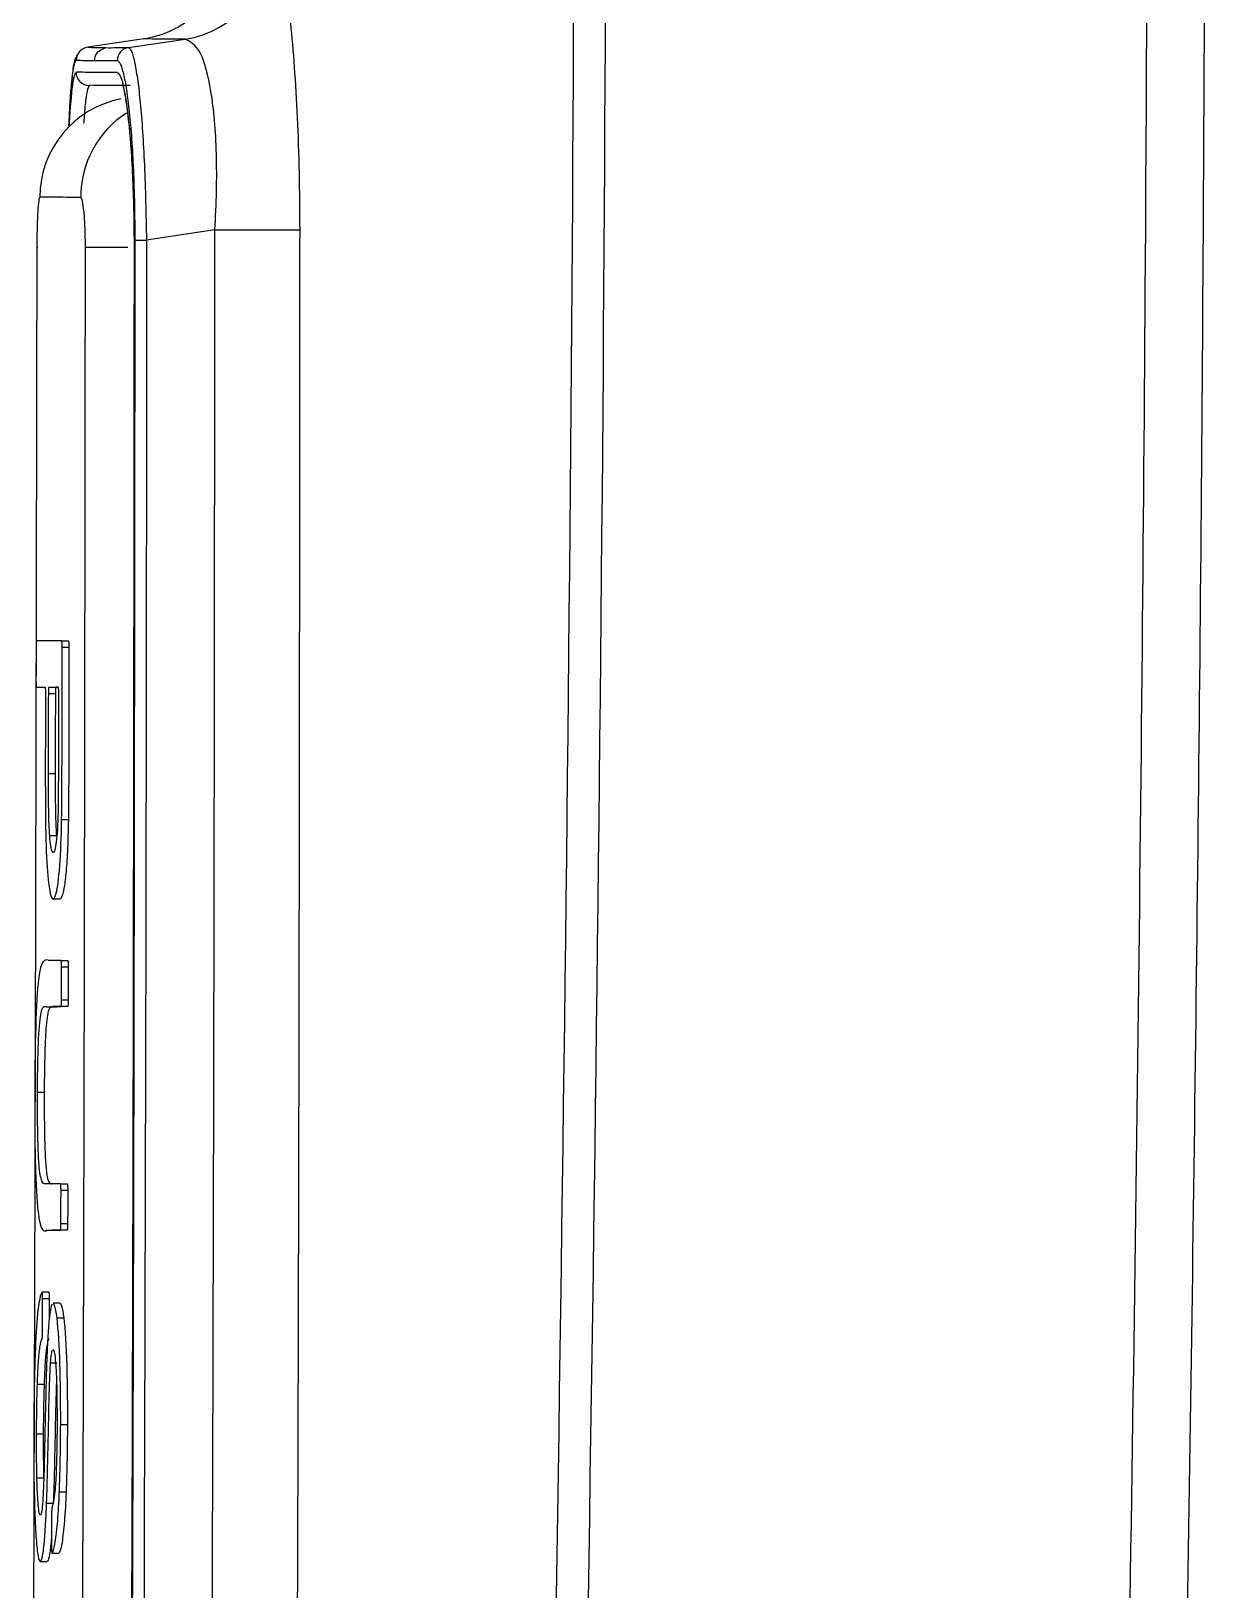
# Model space of a CAD drawing. Header units: millimetres. Extents: x -8699 to 14519, y -2727 to 7848.
# Drawn here: x -7618.44 to -7583.33, y 7096.06 to 7142.65 of the extents above; entities that cross this region are included whole.
import ezdxf

# ---------------------------------------------------------------- set-up
doc = ezdxf.new("R2010")
doc.units = ezdxf.units.MM
doc.layers.add('1', color=7, linetype='Continuous', true_color=0xffffff)

msp = doc.modelspace()

# ---------------------------------------------------------------- linework, layer by layer
at = {"layer": '1', "color": 7, "linetype": 'Continuous'}
for p, q in [((-7615.071, 7142.425), (-7616.747, 7142.172)), ((-7615.525, 7142.164), (-7613.838, 7142.413)), ((-7618.272, 7136.186), (-7618.235, 7136.186)), ((-7617.525, 7124.427), (-7617.324, 7124.427)), ((-7617.776, 7116.711), (-7617.575, 7116.711)), ((-7617.864, 7114.871), (-7617.928, 7114.871)), ((-7617.544, 7114.871), (-7617.343, 7114.871)), ((-7617.346, 7113.489), (-7617.547, 7113.489)), ((-7617.56, 7108.191), (-7617.36, 7108.191)), ((-7618.015, 7106.808), (-7617.813, 7106.808)), ((-7617.364, 7106.809), (-7617.564, 7106.809)), ((-7617.907, 7104.952), (-7618.108, 7104.952)), ((-7617.581, 7104.622), (-7617.782, 7104.622)), ((-7617.812, 7097.151), (-7617.611, 7097.151)), ((-7617.609, 7097.152), (-7617.611, 7097.151)), ((-7618.164, 7096.906), (-7617.963, 7096.906))]:
    msp.add_line(p, q, dxfattribs=at)
at = {"layer": '1', "color": 8, "linetype": 'Continuous'}
for p, q in [((-7612.95, 7136.708), (-7614.99, 7136.408)), ((-7612.95, 7136.708), (-7610.411, 7136.708)), ((-7615.542, 7136.182), (-7616.814, 7136.182)), ((-7615.363, 7136.181), (-7615.361, 7136.181)), ((-7617.307, 7124.227), (-7617.508, 7124.227)), ((-7617.898, 7123.045), (-7617.697, 7123.045)), ((-7617.713, 7122.845), (-7617.913, 7122.845)), ((-7617.326, 7114.671), (-7617.527, 7114.671)), ((-7617.529, 7113.689), (-7617.328, 7113.689)), ((-7617.343, 7107.991), (-7617.544, 7107.991)), ((-7617.547, 7107.009), (-7617.346, 7107.009)), ((-7617.894, 7104.752), (-7618.094, 7104.752)), ((-7617.81, 7097.152), (-7617.61, 7097.152))]:
    msp.add_line(p, q, dxfattribs=at)
for centre, major_axis, ratio, start_param, end_param in [((-7615.513, 7145.392), (0.173, 2.995), 0.998393, 3.347474, 4.769016), ((-7614.28, 7145.38), (-0.06, 2.999), 0.995907, 3.270118, 4.692953), ((-7615.466, 7141.769), (-0.009, 0.4), 0.995771, 0.126443, 1.548975), ((-7616.696, 7141.428), (-0.003, -0.4), 0.998279, 4.720005, 6.283215), ((-7613.969, 7137.681), (0, 3), 0.995735, 0.572745, 1.570508), ((-7614.931, 7136.408), (0.4, 0), 0.00012, 3.245129, 4.564036)]:
    msp.add_ellipse(centre, major_axis=major_axis, ratio=ratio, start_param=start_param, end_param=end_param, dxfattribs=at)
at = {"layer": '1', "color": 7, "linetype": 'Continuous'}
for centre, major_axis, ratio, start_param, end_param in [((-7616.689, 7141.777), (0.021, 0.399), 0.998292, 0.199616, 1.620981), ((-7615.183, 7137.681), (0, 3), 0.998256, 0.188142, 1.569482)]:
    msp.add_ellipse(centre, major_axis=major_axis, ratio=ratio, start_param=start_param, end_param=end_param, dxfattribs=at)
at = {"layer": '1', "color": 8, "linetype": 'Continuous'}
for points, knots in [([(-7603.496, 7054.237), (-7602.979, 7080.35), (-7602.492, 7106.478), (-7602.082, 7158.768), (-7602.185, 7184.93), (-7602.288, 7211.098)], [0, 0, 0, 0, 0.5, 0.5, 1, 1, 1, 1]), ([(-7601.353, 7211.03), (-7601.247, 7184.77), (-7601.147, 7158.6), (-7601.544, 7106.369), (-7602.037, 7080.269), (-7602.561, 7054.078)], [0, 0, 0, 0, 0.5, 0.5, 1, 1, 1, 1]), ([(-7586.488, 7048.044), (-7586.228, 7060.857), (-7585.628, 7090.07), (-7584.908, 7144.148), (-7585.068, 7185.454), (-7585.168, 7210.344)], [0, 0, 0, 0, 0.237223, 0.540651, 1, 1, 1, 1]), ([(-7583.453, 7210.301), (-7583.426, 7203.522), (-7583.372, 7189.964), (-7583.324, 7169.632), (-7583.339, 7149.306), (-7583.482, 7122.213), (-7583.864, 7095.134), (-7584.367, 7068.071), (-7584.641, 7054.546), (-7584.778, 7047.783)], [0, 0, 0, 0, 0.125001, 0.249997, 0.374992, 0.49999, 0.749992, 0.874995, 1, 1, 1, 1]), ([(-7611.292, 7145.381), (-7611.257, 7145.368), (-7611.188, 7145.342), (-7611.081, 7145.117), (-7610.907, 7144.527), (-7610.673, 7143.063), (-7610.5, 7140.626), (-7610.423, 7138.433), (-7610.415, 7137.282), (-7610.411, 7136.708)], [0, 0, 0, 0, 0.083926, 0.167305, 0.251486, 0.499898, 0.748567, 0.874803, 1, 1, 1, 1]), ([(-7616.546, 7141.763), (-7616.532, 7141.845), (-7616.499, 7142.039), (-7616.312, 7142.114), (-7616.204, 7142.158)], [0, 0, 0, 0, 0.423058, 1, 1, 1, 1]), ([(-7612.95, 7136.708), (-7612.95, 7136.708), (-7612.896, 7137.478), (-7612.864, 7139.039), (-7613.026, 7140.917), (-7613.378, 7142.197), (-7613.678, 7142.337), (-7613.838, 7142.413)], [0, 0, 0, 0, 0.000078, 0.251799, 0.500063, 0.732434, 1, 1, 1, 1]), ([(-7616.546, 7141.763), (-7616.645, 7141.764), (-7616.843, 7141.766), (-7617.007, 7141.773), (-7617.088, 7141.777)], [0, 0, 0, 0, 0.49989, 1, 1, 1, 1]), ([(-7615.864, 7141.769), (-7615.987, 7141.766), (-7616.231, 7141.762), (-7616.441, 7141.762), (-7616.546, 7141.763)], [0, 0, 0, 0, 0.500374, 1, 1, 1, 1]), ([(-7617.291, 7139.811), (-7617.29, 7139.84), (-7617.263, 7140.358), (-7617.214, 7140.955), (-7617.141, 7141.374), (-7617.101, 7141.413), (-7617.081, 7141.433)], [0, 0, 0, 0, 0.028279, 0.511514, 0.757033, 1, 1, 1, 1]), ([(-7617.081, 7141.433), (-7616.914, 7141.431), (-7616.578, 7141.428), (-7616.109, 7141.424), (-7615.873, 7141.422)], [0, 0, 0, 0, 0.496917, 1, 1, 1, 1]), ([(-7615.873, 7141.422), (-7615.841, 7141.402), (-7615.778, 7141.362), (-7615.653, 7140.944), (-7615.539, 7140.193), (-7615.474, 7139.413), (-7615.456, 7139.148)], [0, 0, 0, 0, 0.202772, 0.407522, 0.810653, 1, 1, 1, 1]), ([(-7616.685, 7141.032), (-7616.707, 7141.009), (-7616.751, 7140.963), (-7616.809, 7140.606), (-7616.846, 7140.208), (-7616.864, 7139.947), (-7616.868, 7139.895)], [0, 0, 0, 0, 0.320984, 0.630469, 0.928454, 1, 1, 1, 1]), ([(-7616.956, 7137.682), (-7617.194, 7137.683), (-7617.668, 7137.684), (-7618.008, 7137.685), (-7618.178, 7137.685)], [0, 0, 0, 0, 0.50176, 1, 1, 1, 1]), ([(-7616.814, 7136.182), (-7616.816, 7136.38), (-7616.821, 7136.775), (-7616.854, 7137.275), (-7616.894, 7137.549), (-7616.929, 7137.665), (-7616.947, 7137.677), (-7616.956, 7137.682)], [0, 0, 0, 0, 0.250229, 0.499808, 0.749353, 0.874589, 1, 1, 1, 1]), ([(-7610.411, 7136.708), (-7610.419, 7126.255), (-7610.435, 7105.565), (-7610.521, 7084.875), (-7610.563, 7074.637)], [0, 0, 0, 0, 0.50521, 1, 1, 1, 1]), ([(-7616.971, 7075.194), (-7616.931, 7085.209), (-7616.849, 7105.539), (-7616.826, 7125.869), (-7616.814, 7136.182)], [0, 0, 0, 0, 0.49267, 1, 1, 1, 1]), ([(-7615.361, 7136.181), (-7615.371, 7125.89), (-7615.39, 7105.557), (-7615.472, 7085.224), (-7615.512, 7075.183)], [0, 0, 0, 0, 0.506158, 1, 1, 1, 1]), ([(-7615.483, 7074.951), (-7615.442, 7084.99), (-7615.357, 7105.476), (-7615.338, 7125.961), (-7615.328, 7136.408)], [0, 0, 0, 0, 0.490077, 1, 1, 1, 1])]:
    msp.add_open_spline(points, degree=3, knots=knots, dxfattribs=at)
for points in [[(-7616.747, 7142.172), (-7616.589, 7142.164), (-7616.408, 7142.159), (-7616.204, 7142.158)], [(-7616.204, 7142.158), (-7616, 7142.157), (-7615.774, 7142.159), (-7615.525, 7142.164)], [(-7613.838, 7142.413), (-7614.343, 7142.403), (-7614.754, 7142.407), (-7615.071, 7142.425)], [(-7613.101, 7074.65), (-7613.013, 7095.336), (-7612.945, 7116.022), (-7612.95, 7136.708)], [(-7614.99, 7136.408), (-7614.99, 7115.921), (-7615.057, 7095.435), (-7615.145, 7074.949)]]:
    msp.add_open_spline(points, degree=3, dxfattribs=at)
at = {"layer": '1', "color": 7, "linetype": 'Continuous'}
for points, knots in [([(-7615.525, 7142.164), (-7615.493, 7142.14), (-7615.431, 7142.092), (-7615.339, 7141.727), (-7615.252, 7141.201), (-7615.146, 7140.274), (-7615.038, 7138.696), (-7615.006, 7137.174), (-7614.99, 7136.408)], [0, 0, 0, 0, 0.136468, 0.265432, 0.387055, 0.50153, 0.74901, 1, 1, 1, 1]), ([(-7617.088, 7141.777), (-7617.109, 7141.758), (-7617.151, 7141.718), (-7617.226, 7141.284), (-7617.282, 7140.596), (-7617.312, 7139.951), (-7617.317, 7139.83)], [0, 0, 0, 0, 0.22554, 0.453193, 0.901372, 1, 1, 1, 1]), ([(-7617.059, 7141.939), (-7617.076, 7141.912), (-7617.18, 7141.689), (-7617.195, 7141.414), (-7617.265, 7140.844), (-7617.284, 7140.387), (-7617.291, 7140.188)], [0, 0, 0, 0, 0.05554, 0.458827, 0.785899, 1, 1, 1, 1]), ([(-7615.328, 7136.408), (-7615.331, 7136.765), (-7615.335, 7137.478), (-7615.369, 7138.501), (-7615.421, 7139.44), (-7615.491, 7140.258), (-7615.574, 7140.918), (-7615.667, 7141.4), (-7615.765, 7141.711), (-7615.831, 7141.749), (-7615.864, 7141.769)], [0, 0, 0, 0, 0.125624, 0.250629, 0.375242, 0.499664, 0.62412, 0.748903, 0.8742, 1, 1, 1, 1]), ([(-7615.703, 7141.052), (-7615.699, 7141.032), (-7615.661, 7140.911), (-7615.563, 7140.357), (-7615.491, 7139.605), (-7615.452, 7139.086)], [0, 0, 0, 0, 0.12087, 0.512132, 1, 1, 1, 1]), ([(-7615.456, 7139.148), (-7615.435, 7138.848), (-7615.401, 7138.219), (-7615.367, 7137.213), (-7615.363, 7136.524), (-7615.361, 7136.181)], [0, 0, 0, 0, 0.343964, 0.67374, 1, 1, 1, 1]), ([(-7618.178, 7137.685), (-7618.189, 7137.663), (-7618.213, 7137.618), (-7618.242, 7137.273), (-7618.258, 7136.859), (-7618.265, 7136.481), (-7618.266, 7136.284), (-7618.267, 7136.186)], [0, 0, 0, 0, 0.250269, 0.499886, 0.749398, 0.874608, 1, 1, 1, 1]), ([(-7618.267, 7136.186), (-7618.287, 7125.805), (-7618.327, 7105.474), (-7618.4, 7085.142), (-7618.436, 7075.192)], [0, 0, 0, 0, 0.510597, 1, 1, 1, 1]), ([(-7618.277, 7124.427), (-7618.278, 7124.427), (-7618.28, 7124.423), (-7618.282, 7124.408), (-7618.284, 7124.397), (-7618.286, 7124.369), (-7618.287, 7124.352), (-7618.289, 7124.314), (-7618.289, 7124.292), (-7618.29, 7124.256), (-7618.29, 7124.242), (-7618.29, 7124.227)], [0, 0, 0, 0, 0.215498, 0.215498, 0.431008, 0.431008, 0.646335, 0.646335, 0.86125, 0.86125, 1, 1, 1, 1]), ([(-7617.525, 7124.427), (-7617.668, 7124.427), (-7617.802, 7124.427), (-7617.993, 7124.427), (-7618.055, 7124.427), (-7618.171, 7124.427), (-7618.225, 7124.427), (-7618.277, 7124.427)], [0, 0, 0, 0, 0.499954, 0.499954, 0.759862, 0.759862, 1, 1, 1, 1]), ([(-7617.508, 7124.227), (-7617.508, 7124.249), (-7617.508, 7124.272), (-7617.51, 7124.314), (-7617.511, 7124.334), (-7617.513, 7124.369), (-7617.514, 7124.384), (-7617.517, 7124.408), (-7617.519, 7124.417), (-7617.522, 7124.425), (-7617.524, 7124.427), (-7617.525, 7124.427)], [0, 0, 0, 0, 0.213949, 0.213949, 0.427877, 0.427877, 0.642135, 0.642135, 0.857133, 0.857133, 1, 1, 1, 1]), ([(-7617.324, 7124.427), (-7617.322, 7124.427), (-7617.32, 7124.423), (-7617.316, 7124.408), (-7617.315, 7124.397), (-7617.312, 7124.369), (-7617.311, 7124.352), (-7617.309, 7124.314), (-7617.308, 7124.292), (-7617.307, 7124.256), (-7617.307, 7124.242), (-7617.307, 7124.227)], [0, 0, 0, 0, 0.21587, 0.21587, 0.431762, 0.431762, 0.647291, 0.647291, 0.862061, 0.862061, 1, 1, 1, 1]), ([(-7618.29, 7124.227), (-7618.29, 7124.178), (-7618.29, 7124.13), (-7618.291, 7123.909), (-7618.291, 7123.736), (-7618.291, 7123.457), (-7618.292, 7123.351), (-7618.292, 7123.245)], [0, 0, 0, 0, 0.148199, 0.148199, 0.675923, 0.675923, 1, 1, 1, 1]), ([(-7617.526, 7119.081), (-7617.519, 7119.533), (-7617.516, 7119.993), (-7617.514, 7120.906), (-7617.513, 7121.362), (-7617.511, 7122.621), (-7617.509, 7123.424), (-7617.508, 7124.227)], [0, 0, 0, 0, 0.266876, 0.266876, 0.5323, 0.5323, 1, 1, 1, 1]), ([(-7617.307, 7124.227), (-7617.309, 7123.369), (-7617.31, 7122.51), (-7617.313, 7120.794), (-7617.312, 7119.934), (-7617.325, 7119.081)], [0, 0, 0, 0, 0.5, 0.5, 1, 1, 1, 1]), ([(-7618.292, 7123.245), (-7618.292, 7123.222), (-7618.292, 7123.2), (-7618.291, 7123.158), (-7618.29, 7123.137), (-7618.289, 7123.103), (-7618.287, 7123.087), (-7618.285, 7123.063), (-7618.284, 7123.055), (-7618.281, 7123.046), (-7618.281, 7123.045), (-7618.28, 7123.045)], [0, 0, 0, 0, 0.214377, 0.214377, 0.428744, 0.428744, 0.643285, 0.643285, 0.858232, 0.858232, 1, 1, 1, 1]), ([(-7618.28, 7123.045), (-7618.261, 7123.045), (-7618.243, 7123.045), (-7618.202, 7123.045), (-7618.178, 7123.045), (-7618.112, 7123.045), (-7618.067, 7123.045), (-7618.022, 7123.045)], [0, 0, 0, 0, 0.223727, 0.223727, 0.500095, 0.500095, 1, 1, 1, 1]), ([(-7618.022, 7123.045), (-7618.02, 7123.045), (-7618.019, 7123.041), (-7618.016, 7123.026), (-7618.014, 7123.015), (-7618.012, 7122.987), (-7618.011, 7122.969), (-7618.009, 7122.931), (-7618.008, 7122.91), (-7618.008, 7122.874), (-7618.008, 7122.859), (-7618.008, 7122.845)], [0, 0, 0, 0, 0.215662, 0.215662, 0.431341, 0.431341, 0.646755, 0.646755, 0.861627, 0.861627, 1, 1, 1, 1]), ([(-7617.913, 7122.845), (-7617.913, 7122.867), (-7617.913, 7122.89), (-7617.912, 7122.932), (-7617.911, 7122.952), (-7617.909, 7122.987), (-7617.907, 7123.002), (-7617.904, 7123.026), (-7617.903, 7123.035), (-7617.9, 7123.043), (-7617.899, 7123.045), (-7617.898, 7123.045)], [0, 0, 0, 0, 0.214222, 0.214222, 0.428426, 0.428426, 0.642913, 0.642913, 0.857984, 0.857984, 1, 1, 1, 1]), ([(-7617.898, 7123.045), (-7617.879, 7123.045), (-7617.861, 7123.045), (-7617.806, 7123.045), (-7617.769, 7123.045), (-7617.7, 7123.045), (-7617.668, 7123.045), (-7617.635, 7123.045)], [0, 0, 0, 0, 0.220031, 0.220031, 0.640006, 0.640006, 1, 1, 1, 1]), ([(-7617.697, 7123.045), (-7617.699, 7123.045), (-7617.701, 7123.041), (-7617.704, 7123.026), (-7617.705, 7123.015), (-7617.708, 7122.987), (-7617.709, 7122.969), (-7617.711, 7122.931), (-7617.712, 7122.91), (-7617.712, 7122.874), (-7617.713, 7122.859), (-7617.713, 7122.845)], [0, 0, 0, 0, 0.215728, 0.215728, 0.431472, 0.431472, 0.646956, 0.646956, 0.861862, 0.861862, 1, 1, 1, 1]), ([(-7617.634, 7123.045), (-7617.637, 7123.045), (-7617.639, 7123.045), (-7617.66, 7123.045), (-7617.679, 7123.045), (-7617.697, 7123.045)], [0, 0, 0, 0, 0.107872, 0.107872, 1, 1, 1, 1]), ([(-7617.635, 7123.045), (-7617.633, 7123.045), (-7617.631, 7123.041), (-7617.628, 7123.026), (-7617.626, 7123.015), (-7617.623, 7122.987), (-7617.622, 7122.969), (-7617.62, 7122.931), (-7617.619, 7122.91), (-7617.619, 7122.874), (-7617.619, 7122.859), (-7617.619, 7122.845)], [0, 0, 0, 0, 0.215854, 0.215854, 0.431731, 0.431731, 0.647263, 0.647263, 0.862083, 0.862083, 1, 1, 1, 1]), ([(-7618.008, 7122.845), (-7618.01, 7121.824), (-7618.016, 7120.802), (-7618.01, 7119.272), (-7618.005, 7118.759), (-7617.975, 7117.833), (-7617.949, 7117.451), (-7617.852, 7116.659), (-7617.766, 7116.57), (-7617.648, 7117.042), (-7617.61, 7117.31), (-7617.552, 7118.089), (-7617.535, 7118.578), (-7617.526, 7119.081)], [0, 0, 0, 0, 0.25, 0.25, 0.375, 0.375, 0.5, 0.5, 0.75, 0.75, 0.875, 0.875, 1, 1, 1, 1]), ([(-7617.918, 7120.46), (-7617.917, 7120.89), (-7617.916, 7121.321), (-7617.915, 7121.968), (-7617.914, 7122.183), (-7617.914, 7122.547), (-7617.913, 7122.696), (-7617.913, 7122.845)], [0, 0, 0, 0, 0.541919, 0.541919, 0.812879, 0.812879, 1, 1, 1, 1]), ([(-7617.713, 7122.845), (-7617.713, 7122.696), (-7617.713, 7122.547), (-7617.714, 7122.075), (-7617.715, 7121.752), (-7617.716, 7121.106), (-7617.717, 7120.783), (-7617.717, 7120.46)], [0, 0, 0, 0, 0.187121, 0.187121, 0.593561, 0.593561, 1, 1, 1, 1]), ([(-7617.619, 7122.845), (-7617.619, 7122.699), (-7617.619, 7122.553), (-7617.62, 7122.087), (-7617.621, 7121.768), (-7617.622, 7121.13), (-7617.622, 7120.811), (-7617.623, 7120.492)], [0, 0, 0, 0, 0.186268, 0.186268, 0.593134, 0.593134, 1, 1, 1, 1]), ([(-7617.883, 7118.61), (-7617.893, 7118.747), (-7617.9, 7118.911), (-7617.913, 7119.343), (-7617.916, 7119.622), (-7617.918, 7120.085), (-7617.918, 7120.273), (-7617.918, 7120.46)], [0, 0, 0, 0, 0.289469, 0.289469, 0.715285, 0.715285, 1, 1, 1, 1]), ([(-7617.717, 7120.46), (-7617.718, 7120.294), (-7617.718, 7120.128), (-7617.717, 7119.797), (-7617.715, 7119.632), (-7617.713, 7119.47), (-7617.709, 7119.229), (-7617.704, 7118.987), (-7617.693, 7118.785), (-7617.69, 7118.723), (-7617.687, 7118.665), (-7617.683, 7118.61)], [0, 0, 0, 0, 0.252546, 0.252546, 0.505632, 0.505632, 0.505632, 0.886076, 0.886076, 0.886076, 1, 1, 1, 1]), ([(-7617.623, 7120.492), (-7617.623, 7120.387), (-7617.624, 7120.282), (-7617.625, 7120.073), (-7617.625, 7119.968), (-7617.627, 7119.659), (-7617.628, 7119.45), (-7617.633, 7119.253)], [0, 0, 0, 0, 0.252179, 0.252179, 0.50438, 0.50438, 1, 1, 1, 1]), ([(-7617.633, 7119.253), (-7617.638, 7119.086), (-7617.645, 7118.925), (-7617.663, 7118.644), (-7617.674, 7118.521), (-7617.698, 7118.314), (-7617.712, 7118.231), (-7617.745, 7118.11), (-7617.765, 7118.087), (-7617.804, 7118.103), (-7617.823, 7118.144), (-7617.854, 7118.301), (-7617.866, 7118.393), (-7617.878, 7118.54), (-7617.881, 7118.574), (-7617.883, 7118.61)], [0, 0, 0, 0, 0.139623, 0.139623, 0.278929, 0.278929, 0.427081, 0.427081, 0.619531, 0.619531, 0.821131, 0.821131, 0.961326, 0.961326, 1, 1, 1, 1]), ([(-7617.325, 7119.081), (-7617.331, 7118.75), (-7617.341, 7118.42), (-7617.366, 7117.881), (-7617.381, 7117.658), (-7617.416, 7117.288), (-7617.436, 7117.138), (-7617.486, 7116.863), (-7617.517, 7116.763), (-7617.557, 7116.716), (-7617.566, 7116.711), (-7617.575, 7116.71)], [0, 0, 0, 0, 0.243023, 0.243023, 0.441697, 0.441697, 0.639672, 0.639672, 0.917142, 0.917142, 1, 1, 1, 1]), ([(-7617.927, 7114.881), (-7618, 7114.896), (-7618.071, 7114.904), (-7618.18, 7114.582), (-7618.223, 7114.335), (-7618.286, 7113.433), (-7618.306, 7112.82), (-7618.327, 7111.563), (-7618.331, 7110.906), (-7618.328, 7109.621), (-7618.32, 7108.974), (-7618.299, 7108.424)], [0, 0, 0, 0, 0.275564, 0.275564, 0.456673, 0.456673, 0.637782, 0.637782, 0.818891, 0.818891, 1, 1, 1, 1]), ([(-7617.544, 7114.871), (-7617.653, 7114.871), (-7617.757, 7114.871), (-7617.86, 7114.871), (-7617.864, 7114.871), (-7617.868, 7114.871)], [0, 0, 0, 0, 0.962283, 0.962283, 1, 1, 1, 1]), ([(-7617.527, 7114.671), (-7617.527, 7114.693), (-7617.527, 7114.716), (-7617.528, 7114.758), (-7617.529, 7114.778), (-7617.532, 7114.813), (-7617.533, 7114.828), (-7617.536, 7114.852), (-7617.538, 7114.861), (-7617.541, 7114.869), (-7617.542, 7114.871), (-7617.544, 7114.871)], [0, 0, 0, 0, 0.213938, 0.213938, 0.427855, 0.427855, 0.642098, 0.642098, 0.857083, 0.857083, 1, 1, 1, 1]), ([(-7617.529, 7113.689), (-7617.529, 7113.853), (-7617.529, 7114.016), (-7617.528, 7114.295), (-7617.528, 7114.41), (-7617.527, 7114.574), (-7617.527, 7114.623), (-7617.527, 7114.671)], [0, 0, 0, 0, 0.500025, 0.500025, 0.85183, 0.85183, 1, 1, 1, 1]), ([(-7617.343, 7114.871), (-7617.341, 7114.871), (-7617.339, 7114.867), (-7617.335, 7114.852), (-7617.334, 7114.841), (-7617.331, 7114.813), (-7617.329, 7114.796), (-7617.327, 7114.758), (-7617.327, 7114.736), (-7617.326, 7114.7), (-7617.326, 7114.686), (-7617.326, 7114.671)], [0, 0, 0, 0, 0.215873, 0.215873, 0.43177, 0.43177, 0.647293, 0.647293, 0.86205, 0.86205, 1, 1, 1, 1]), ([(-7617.326, 7114.671), (-7617.326, 7114.507), (-7617.327, 7114.344), (-7617.328, 7114.016), (-7617.328, 7113.853), (-7617.328, 7113.689)], [0, 0, 0, 0, 0.5, 0.5, 1, 1, 1, 1]), ([(-7618.245, 7110.931), (-7618.245, 7111.383), (-7618.239, 7111.836), (-7618.211, 7112.644), (-7618.188, 7112.99), (-7618.104, 7113.561), (-7618.037, 7113.49), (-7617.84, 7113.486), (-7617.699, 7113.489), (-7617.547, 7113.489)], [0, 0, 0, 0, 0.125, 0.125, 0.25, 0.25, 0.5, 0.5, 1, 1, 1, 1]), ([(-7617.346, 7113.489), (-7617.425, 7113.489), (-7617.502, 7113.489), (-7617.65, 7113.489), (-7617.721, 7113.489), (-7617.825, 7113.49), (-7617.86, 7113.484), (-7617.913, 7113.386), (-7617.934, 7113.333), (-7617.966, 7113.149), (-7617.978, 7113.038), (-7618.001, 7112.765), (-7618.01, 7112.598), (-7618.027, 7112.184), (-7618.034, 7111.922), (-7618.043, 7111.419), (-7618.044, 7111.174), (-7618.045, 7110.931)], [0, 0, 0, 0, 0.261069, 0.261069, 0.522137, 0.522137, 0.656849, 0.656849, 0.737572, 0.737572, 0.796415, 0.796415, 0.855322, 0.855322, 0.931909, 0.931909, 1, 1, 1, 1]), ([(-7617.547, 7113.489), (-7617.545, 7113.489), (-7617.543, 7113.493), (-7617.539, 7113.508), (-7617.538, 7113.519), (-7617.535, 7113.547), (-7617.533, 7113.564), (-7617.531, 7113.602), (-7617.53, 7113.624), (-7617.53, 7113.66), (-7617.529, 7113.674), (-7617.529, 7113.689)], [0, 0, 0, 0, 0.215958, 0.215958, 0.431936, 0.431936, 0.647588, 0.647588, 0.862493, 0.862493, 1, 1, 1, 1]), ([(-7617.328, 7113.689), (-7617.328, 7113.667), (-7617.329, 7113.644), (-7617.33, 7113.602), (-7617.331, 7113.582), (-7617.334, 7113.547), (-7617.335, 7113.531), (-7617.338, 7113.508), (-7617.34, 7113.499), (-7617.343, 7113.491), (-7617.345, 7113.489), (-7617.346, 7113.489)], [0, 0, 0, 0, 0.213989, 0.213989, 0.427954, 0.427954, 0.642293, 0.642293, 0.857396, 0.857396, 1, 1, 1, 1]), ([(-7618.021, 7108.191), (-7618.058, 7108.191), (-7618.095, 7108.218), (-7618.146, 7108.368), (-7618.162, 7108.434), (-7618.188, 7108.609), (-7618.199, 7108.711), (-7618.216, 7108.968), (-7618.223, 7109.123), (-7618.237, 7109.53), (-7618.241, 7109.797), (-7618.246, 7110.35), (-7618.246, 7110.642), (-7618.245, 7110.931)], [0, 0, 0, 0, 0.302393, 0.302393, 0.444885, 0.444885, 0.555903, 0.555903, 0.667078, 0.667078, 0.828751, 0.828751, 1, 1, 1, 1]), ([(-7618.045, 7110.931), (-7618.046, 7110.509), (-7618.045, 7110.091), (-7618.031, 7109.283), (-7618.016, 7108.898), (-7617.945, 7108.208), (-7617.882, 7108.191), (-7617.82, 7108.191)], [0, 0, 0, 0, 0.25, 0.25, 0.5, 0.5, 1, 1, 1, 1]), ([(-7618.299, 7108.424), (-7618.293, 7108.285), (-7618.287, 7108.147), (-7618.28, 7108.016), (-7618.268, 7107.781), (-7618.254, 7107.572), (-7618.226, 7107.32), (-7618.214, 7107.242), (-7618.203, 7107.163)], [0, 0, 0, 0, 0.252912, 0.252912, 0.252912, 0.713273, 0.713273, 1, 1, 1, 1]), ([(-7617.56, 7108.191), (-7617.64, 7108.191), (-7617.717, 7108.191), (-7617.831, 7108.191), (-7617.87, 7108.191), (-7617.947, 7108.191), (-7617.984, 7108.191), (-7618.021, 7108.191)], [0, 0, 0, 0, 0.482746, 0.482746, 0.741372, 0.741372, 1, 1, 1, 1]), ([(-7617.544, 7107.991), (-7617.544, 7108.013), (-7617.544, 7108.036), (-7617.545, 7108.078), (-7617.546, 7108.098), (-7617.548, 7108.133), (-7617.55, 7108.148), (-7617.553, 7108.172), (-7617.555, 7108.181), (-7617.558, 7108.189), (-7617.559, 7108.191), (-7617.56, 7108.191)], [0, 0, 0, 0, 0.213929, 0.213929, 0.427839, 0.427839, 0.64207, 0.64207, 0.857045, 0.857045, 1, 1, 1, 1]), ([(-7617.359, 7108.191), (-7617.358, 7108.191), (-7617.356, 7108.187), (-7617.352, 7108.172), (-7617.35, 7108.161), (-7617.347, 7108.133), (-7617.346, 7108.116), (-7617.344, 7108.078), (-7617.344, 7108.056), (-7617.343, 7108.02), (-7617.343, 7108.006), (-7617.343, 7107.991)], [0, 0, 0, 0, 0.215871, 0.215871, 0.431767, 0.431767, 0.647282, 0.647282, 0.862028, 0.862028, 1, 1, 1, 1]), ([(-7617.547, 7107.009), (-7617.546, 7107.173), (-7617.546, 7107.336), (-7617.545, 7107.615), (-7617.545, 7107.73), (-7617.544, 7107.894), (-7617.544, 7107.943), (-7617.544, 7107.991)], [0, 0, 0, 0, 0.500029, 0.500029, 0.851834, 0.851834, 1, 1, 1, 1]), ([(-7617.343, 7107.991), (-7617.343, 7107.827), (-7617.344, 7107.664), (-7617.345, 7107.336), (-7617.345, 7107.173), (-7617.346, 7107.009)], [0, 0, 0, 0, 0.5, 0.5, 1, 1, 1, 1]), ([(-7618.203, 7107.163), (-7618.114, 7106.645), (-7618.011, 7106.809), (-7617.797, 7106.809), (-7617.684, 7106.809), (-7617.564, 7106.809)], [0, 0, 0, 0, 0.5, 0.5, 1, 1, 1, 1]), ([(-7617.363, 7106.809), (-7617.483, 7106.809), (-7617.596, 7106.809), (-7617.741, 7106.809), (-7617.778, 7106.801), (-7617.815, 7106.804)], [0, 0, 0, 0, 0.737215, 0.737215, 1, 1, 1, 1]), ([(-7617.564, 7106.809), (-7617.562, 7106.809), (-7617.56, 7106.813), (-7617.557, 7106.828), (-7617.555, 7106.839), (-7617.552, 7106.867), (-7617.551, 7106.884), (-7617.548, 7106.922), (-7617.548, 7106.944), (-7617.547, 7106.98), (-7617.547, 7106.994), (-7617.547, 7107.009)], [0, 0, 0, 0, 0.215966, 0.215966, 0.431952, 0.431952, 0.647615, 0.647615, 0.862531, 0.862531, 1, 1, 1, 1]), ([(-7617.346, 7107.009), (-7617.346, 7106.986), (-7617.346, 7106.964), (-7617.347, 7106.922), (-7617.348, 7106.902), (-7617.351, 7106.867), (-7617.352, 7106.851), (-7617.356, 7106.828), (-7617.358, 7106.819), (-7617.361, 7106.811), (-7617.362, 7106.809), (-7617.363, 7106.809)], [0, 0, 0, 0, 0.213992, 0.213992, 0.42796, 0.42796, 0.642308, 0.642308, 0.857424, 0.857424, 1, 1, 1, 1]), ([(-7618.109, 7104.951), (-7618.122, 7104.936), (-7618.134, 7104.918), (-7618.17, 7104.828), (-7618.193, 7104.704), (-7618.22, 7104.51), (-7618.227, 7104.462), (-7618.233, 7104.415)], [0, 0, 0, 0, 0.28294, 0.28294, 0.831189, 0.831189, 1, 1, 1, 1]), ([(-7618.094, 7104.752), (-7618.094, 7104.774), (-7618.095, 7104.797), (-7618.096, 7104.839), (-7618.096, 7104.859), (-7618.098, 7104.894), (-7618.099, 7104.909), (-7618.102, 7104.933), (-7618.103, 7104.942), (-7618.106, 7104.952), (-7618.108, 7104.953), (-7618.109, 7104.951)], [0, 0, 0, 0, 0.203267, 0.203267, 0.406522, 0.406522, 0.609983, 0.609983, 0.813926, 0.813926, 1, 1, 1, 1]), ([(-7617.907, 7104.952), (-7617.906, 7104.952), (-7617.905, 7104.95), (-7617.902, 7104.94), (-7617.901, 7104.93), (-7617.898, 7104.905), (-7617.897, 7104.89), (-7617.895, 7104.854), (-7617.895, 7104.833), (-7617.894, 7104.792), (-7617.894, 7104.772), (-7617.894, 7104.752)], [0, 0, 0, 0, 0.161952, 0.161952, 0.377541, 0.377541, 0.592916, 0.592916, 0.807783, 0.807783, 1, 1, 1, 1]), ([(-7618.233, 7104.415), (-7618.297, 7103.855), (-7618.336, 7102.831), (-7618.364, 7100.71), (-7618.363, 7099.586), (-7618.336, 7098.604)], [0, 0, 0, 0, 0.5, 0.5, 1, 1, 1, 1]), ([(-7618.097, 7103.762), (-7618.097, 7103.934), (-7618.096, 7104.106), (-7618.096, 7104.393), (-7618.095, 7104.508), (-7618.095, 7104.666), (-7618.095, 7104.709), (-7618.094, 7104.752)], [0, 0, 0, 0, 0.520389, 0.520389, 0.869527, 0.869527, 1, 1, 1, 1]), ([(-7617.811, 7104.598), (-7617.811, 7104.598), (-7617.811, 7104.598), (-7617.835, 7104.557), (-7617.858, 7104.46), (-7617.896, 7104.18), (-7617.913, 7104.007), (-7617.941, 7103.606), (-7617.952, 7103.374), (-7617.962, 7103.132)], [0, 0, 0, 0, 0.000729, 0.000729, 0.361734, 0.361734, 0.67612, 0.67612, 1, 1, 1, 1]), ([(-7617.894, 7104.752), (-7617.894, 7104.587), (-7617.895, 7104.422), (-7617.895, 7104.216), (-7617.895, 7104.174), (-7617.896, 7104.132)], [0, 0, 0, 0, 0.798702, 0.798702, 1, 1, 1, 1]), ([(-7617.663, 7104.184), (-7617.685, 7104.352), (-7617.709, 7104.483), (-7617.75, 7104.599), (-7617.766, 7104.622), (-7617.782, 7104.622)], [0, 0, 0, 0, 0.616463, 0.616463, 1, 1, 1, 1]), ([(-7617.581, 7104.622), (-7617.564, 7104.622), (-7617.546, 7104.595), (-7617.505, 7104.467), (-7617.483, 7104.342), (-7617.462, 7104.184)], [0, 0, 0, 0, 0.423636, 0.423636, 1, 1, 1, 1]), ([(-7617.554, 7101.001), (-7617.553, 7101.607), (-7617.559, 7102.214), (-7617.593, 7103.328), (-7617.622, 7103.852), (-7617.663, 7104.184)], [0, 0, 0, 0, 0.5, 0.5, 1, 1, 1, 1]), ([(-7617.462, 7104.184), (-7617.421, 7103.852), (-7617.392, 7103.335), (-7617.358, 7102.208), (-7617.352, 7101.608), (-7617.353, 7101.001)], [0, 0, 0, 0, 0.5, 0.5, 1, 1, 1, 1]), ([(-7618.25, 7102.204), (-7618.242, 7102.438), (-7618.232, 7102.662), (-7618.207, 7103.04), (-7618.192, 7103.196), (-7618.155, 7103.44), (-7618.133, 7103.518), (-7618.11, 7103.564)], [0, 0, 0, 0, 0.307012, 0.307012, 0.617967, 0.617967, 1, 1, 1, 1]), ([(-7618.11, 7103.564), (-7618.109, 7103.568), (-7618.107, 7103.575), (-7618.104, 7103.596), (-7618.103, 7103.61), (-7618.101, 7103.642), (-7618.1, 7103.662), (-7618.098, 7103.703), (-7618.098, 7103.725), (-7618.097, 7103.752), (-7618.097, 7103.757), (-7618.097, 7103.762)], [0, 0, 0, 0, 0.23734, 0.23734, 0.474701, 0.474701, 0.711733, 0.711733, 0.94817, 0.94817, 1, 1, 1, 1]), ([(-7617.909, 7103.564), (-7617.932, 7103.518), (-7617.955, 7103.438), (-7617.99, 7103.201), (-7618.004, 7103.066), (-7618.027, 7102.738), (-7618.037, 7102.544), (-7618.046, 7102.294), (-7618.048, 7102.249), (-7618.049, 7102.204)], [0, 0, 0, 0, 0.387243, 0.387243, 0.664675, 0.664675, 0.941027, 0.941027, 1, 1, 1, 1]), ([(-7617.962, 7103.132), (-7617.969, 7102.98), (-7617.974, 7102.82), (-7617.985, 7102.497), (-7617.989, 7102.333), (-7618.002, 7101.841), (-7618.009, 7101.509), (-7618.016, 7101.176)], [0, 0, 0, 0, 0.251478, 0.251478, 0.502099, 0.502099, 1, 1, 1, 1]), ([(-7617.857, 7102.838), (-7617.849, 7102.938), (-7617.84, 7103.03), (-7617.821, 7103.162), (-7617.81, 7103.205), (-7617.799, 7103.225)], [0, 0, 0, 0, 0.498713, 0.498713, 1, 1, 1, 1]), ([(-7617.783, 7103.24), (-7617.778, 7103.241), (-7617.773, 7103.236), (-7617.755, 7103.205), (-7617.743, 7103.154), (-7617.72, 7102.995), (-7617.709, 7102.879), (-7617.699, 7102.731), (-7617.697, 7102.713), (-7617.696, 7102.694)], [0, 0, 0, 0, 0.153338, 0.153338, 0.522607, 0.522607, 0.941379, 0.941379, 1, 1, 1, 1]), ([(-7617.975, 7098.643), (-7617.962, 7098.989), (-7617.953, 7099.357), (-7617.935, 7100.087), (-7617.927, 7100.455), (-7617.909, 7101.301), (-7617.899, 7101.782), (-7617.877, 7102.451), (-7617.869, 7102.669), (-7617.857, 7102.838)], [0, 0, 0, 0, 0.25736, 0.25736, 0.513119, 0.513119, 0.845941, 0.845941, 1, 1, 1, 1]), ([(-7617.696, 7102.694), (-7617.686, 7102.533), (-7617.678, 7102.339), (-7617.669, 7101.975), (-7617.667, 7101.803), (-7617.663, 7101.407), (-7617.663, 7101.18), (-7617.663, 7100.953)], [0, 0, 0, 0, 0.344408, 0.344408, 0.630217, 0.630217, 1, 1, 1, 1]), ([(-7618.275, 7100.714), (-7618.274, 7100.844), (-7618.274, 7100.974), (-7618.271, 7101.233), (-7618.27, 7101.363), (-7618.264, 7101.736), (-7618.257, 7101.971), (-7618.25, 7102.204)], [0, 0, 0, 0, 0.253511, 0.253511, 0.507764, 0.507764, 1, 1, 1, 1]), ([(-7618.049, 7102.204), (-7618.053, 7102.084), (-7618.056, 7101.965), (-7618.063, 7101.722), (-7618.066, 7101.598), (-7618.072, 7101.223), (-7618.073, 7100.968), (-7618.074, 7100.714)], [0, 0, 0, 0, 0.251036, 0.251036, 0.502852, 0.502852, 1, 1, 1, 1]), ([(-7617.682, 7102.287), (-7617.687, 7102.139), (-7617.691, 7101.985), (-7617.704, 7101.483), (-7617.712, 7101.124), (-7617.735, 7100.045), (-7617.749, 7099.32), (-7617.774, 7098.643)], [0, 0, 0, 0, 0.124599, 0.124599, 0.416399, 0.416399, 1, 1, 1, 1]), ([(-7618.016, 7101.176), (-7618.02, 7101.025), (-7618.023, 7100.874), (-7618.03, 7100.572), (-7618.033, 7100.421), (-7618.043, 7099.976), (-7618.049, 7099.679), (-7618.058, 7099.396)], [0, 0, 0, 0, 0.253168, 0.253168, 0.506338, 0.506338, 1, 1, 1, 1]), ([(-7618.264, 7099.404), (-7618.266, 7099.508), (-7618.268, 7099.613), (-7618.272, 7099.829), (-7618.273, 7099.939), (-7618.276, 7100.268), (-7618.276, 7100.492), (-7618.275, 7100.714)], [0, 0, 0, 0, 0.250765, 0.250765, 0.501558, 0.501558, 1, 1, 1, 1]), ([(-7618.074, 7100.714), (-7618.075, 7100.602), (-7618.075, 7100.49), (-7618.075, 7100.266), (-7618.074, 7100.155), (-7618.072, 7099.825), (-7618.068, 7099.61), (-7618.063, 7099.404)], [0, 0, 0, 0, 0.250174, 0.250174, 0.500862, 0.500862, 1, 1, 1, 1]), ([(-7617.663, 7100.953), (-7617.664, 7100.716), (-7617.666, 7100.478), (-7617.67, 7100.245), (-7617.675, 7099.953), (-7617.684, 7099.66), (-7617.7, 7099.337), (-7617.704, 7099.271), (-7617.709, 7099.209)], [0, 0, 0, 0, 0.385579, 0.385579, 0.385579, 0.871938, 0.871938, 1, 1, 1, 1]), ([(-7617.593, 7098.986), (-7617.588, 7099.149), (-7617.582, 7099.312), (-7617.572, 7099.645), (-7617.568, 7099.815), (-7617.559, 7100.321), (-7617.556, 7100.662), (-7617.554, 7101.001)], [0, 0, 0, 0, 0.25269, 0.25269, 0.506164, 0.506164, 1, 1, 1, 1]), ([(-7617.353, 7101.001), (-7617.354, 7100.829), (-7617.355, 7100.657), (-7617.359, 7100.313), (-7617.361, 7100.141), (-7617.371, 7099.634), (-7617.381, 7099.307), (-7617.392, 7098.986)], [0, 0, 0, 0, 0.25003, 0.25003, 0.500477, 0.500477, 1, 1, 1, 1]), ([(-7618.104, 7098.527), (-7618.114, 7098.44), (-7618.124, 7098.373), (-7618.146, 7098.296), (-7618.157, 7098.282), (-7618.18, 7098.299), (-7618.192, 7098.339), (-7618.213, 7098.472), (-7618.223, 7098.563), (-7618.241, 7098.796), (-7618.249, 7098.945), (-7618.258, 7099.201), (-7618.261, 7099.301), (-7618.264, 7099.404)], [0, 0, 0, 0, 0.163616, 0.163616, 0.326294, 0.326294, 0.509234, 0.509234, 0.688573, 0.688573, 0.884668, 0.884668, 1, 1, 1, 1]), ([(-7618.058, 7099.396), (-7618.061, 7099.312), (-7618.064, 7099.228), (-7618.071, 7099.066), (-7618.074, 7098.986), (-7618.085, 7098.765), (-7618.094, 7098.626), (-7618.104, 7098.527)], [0, 0, 0, 0, 0.25578, 0.25578, 0.511851, 0.511851, 1, 1, 1, 1]), ([(-7617.709, 7099.209), (-7617.716, 7099.104), (-7617.725, 7099.009), (-7617.748, 7098.801), (-7617.764, 7098.703), (-7617.79, 7098.596), (-7617.8, 7098.566), (-7617.81, 7098.544)], [0, 0, 0, 0, 0.287207, 0.287207, 0.732968, 0.732968, 1, 1, 1, 1]), ([(-7617.81, 7097.152), (-7617.782, 7097.186), (-7617.752, 7097.275), (-7617.698, 7097.573), (-7617.672, 7097.784), (-7617.629, 7098.277), (-7617.612, 7098.559), (-7617.597, 7098.9), (-7617.595, 7098.943), (-7617.593, 7098.986)], [0, 0, 0, 0, 0.326665, 0.326665, 0.654927, 0.654927, 0.957745, 0.957745, 1, 1, 1, 1]), ([(-7617.392, 7098.986), (-7617.405, 7098.668), (-7617.422, 7098.366), (-7617.464, 7097.854), (-7617.488, 7097.638), (-7617.539, 7097.331), (-7617.566, 7097.23), (-7617.598, 7097.168), (-7617.603, 7097.159), (-7617.609, 7097.152)], [0, 0, 0, 0, 0.316426, 0.316426, 0.634493, 0.634493, 0.934568, 0.934568, 1, 1, 1, 1]), ([(-7618.336, 7098.604), (-7618.327, 7098.293), (-7618.315, 7098), (-7618.284, 7097.511), (-7618.265, 7097.307), (-7618.225, 7097.024), (-7618.202, 7096.939), (-7618.179, 7096.914)], [0, 0, 0, 0, 0.337463, 0.337463, 0.676097, 0.676097, 1, 1, 1, 1]), ([(-7618.164, 7096.906), (-7618.147, 7096.905), (-7618.129, 7096.935), (-7618.09, 7097.081), (-7618.067, 7097.226), (-7618.031, 7097.591), (-7618.016, 7097.802), (-7617.993, 7098.222), (-7617.983, 7098.43), (-7617.975, 7098.643)], [0, 0, 0, 0, 0.227031, 0.227031, 0.526723, 0.526723, 0.783198, 0.783198, 1, 1, 1, 1]), ([(-7617.824, 7098.347), (-7617.824, 7098.289), (-7617.824, 7098.232), (-7617.825, 7098.001), (-7617.825, 7097.828), (-7617.826, 7097.554), (-7617.827, 7097.453), (-7617.827, 7097.351)], [0, 0, 0, 0, 0.173535, 0.173535, 0.694113, 0.694113, 1, 1, 1, 1]), ([(-7617.81, 7098.544), (-7617.812, 7098.54), (-7617.813, 7098.532), (-7617.817, 7098.51), (-7617.818, 7098.496), (-7617.821, 7098.462), (-7617.822, 7098.442), (-7617.823, 7098.401), (-7617.824, 7098.378), (-7617.824, 7098.353), (-7617.824, 7098.35), (-7617.824, 7098.347)], [0, 0, 0, 0, 0.242385, 0.242385, 0.484799, 0.484799, 0.726762, 0.726762, 0.967965, 0.967965, 1, 1, 1, 1]), ([(-7617.825, 7097.676), (-7617.839, 7097.492), (-7617.855, 7097.333), (-7617.89, 7097.081), (-7617.91, 7096.99), (-7617.941, 7096.918), (-7617.952, 7096.905), (-7617.963, 7096.906)], [0, 0, 0, 0, 0.367352, 0.367352, 0.770234, 0.770234, 1, 1, 1, 1]), ([(-7617.827, 7097.351), (-7617.827, 7097.329), (-7617.827, 7097.306), (-7617.826, 7097.264), (-7617.825, 7097.244), (-7617.823, 7097.209), (-7617.822, 7097.194), (-7617.819, 7097.17), (-7617.817, 7097.161), (-7617.814, 7097.151), (-7617.812, 7097.15), (-7617.81, 7097.152)], [0, 0, 0, 0, 0.201672, 0.201672, 0.403327, 0.403327, 0.605235, 0.605235, 0.807738, 0.807738, 1, 1, 1, 1])]:
    msp.add_open_spline(points, degree=3, knots=knots, dxfattribs=at)
for points, degree in [([(-7615.478, 7141.022), (-7615.969, 7141.026), (-7616.371, 7141.03), (-7616.685, 7141.032)], 3), ([(-7617.918, 7120.46), (-7617.717, 7120.46)], 1), ([(-7617.526, 7119.081), (-7617.325, 7119.081)], 1), ([(-7617.883, 7118.61), (-7617.683, 7118.61)], 1), ([(-7617.725, 7114.882), (-7617.706, 7114.877), (-7617.686, 7114.873), (-7617.666, 7114.871)], 3), ([(-7618.245, 7110.931), (-7618.045, 7110.931)], 1), ([(-7617.663, 7104.184), (-7617.463, 7104.184)], 1), ([(-7617.857, 7102.838), (-7617.656, 7102.838)], 1), ([(-7618.25, 7102.204), (-7618.05, 7102.204)], 1), ([(-7618.275, 7100.714), (-7618.074, 7100.714)], 1), ([(-7617.554, 7101.001), (-7617.353, 7101.001)], 1), ([(-7618.264, 7099.404), (-7618.063, 7099.404)], 1), ([(-7617.593, 7098.986), (-7617.393, 7098.986)], 1), ([(-7617.975, 7098.643), (-7617.774, 7098.643)], 1)]:
    msp.add_open_spline(points, degree=degree, dxfattribs=at)

doc.saveas('drawing.dxf')
